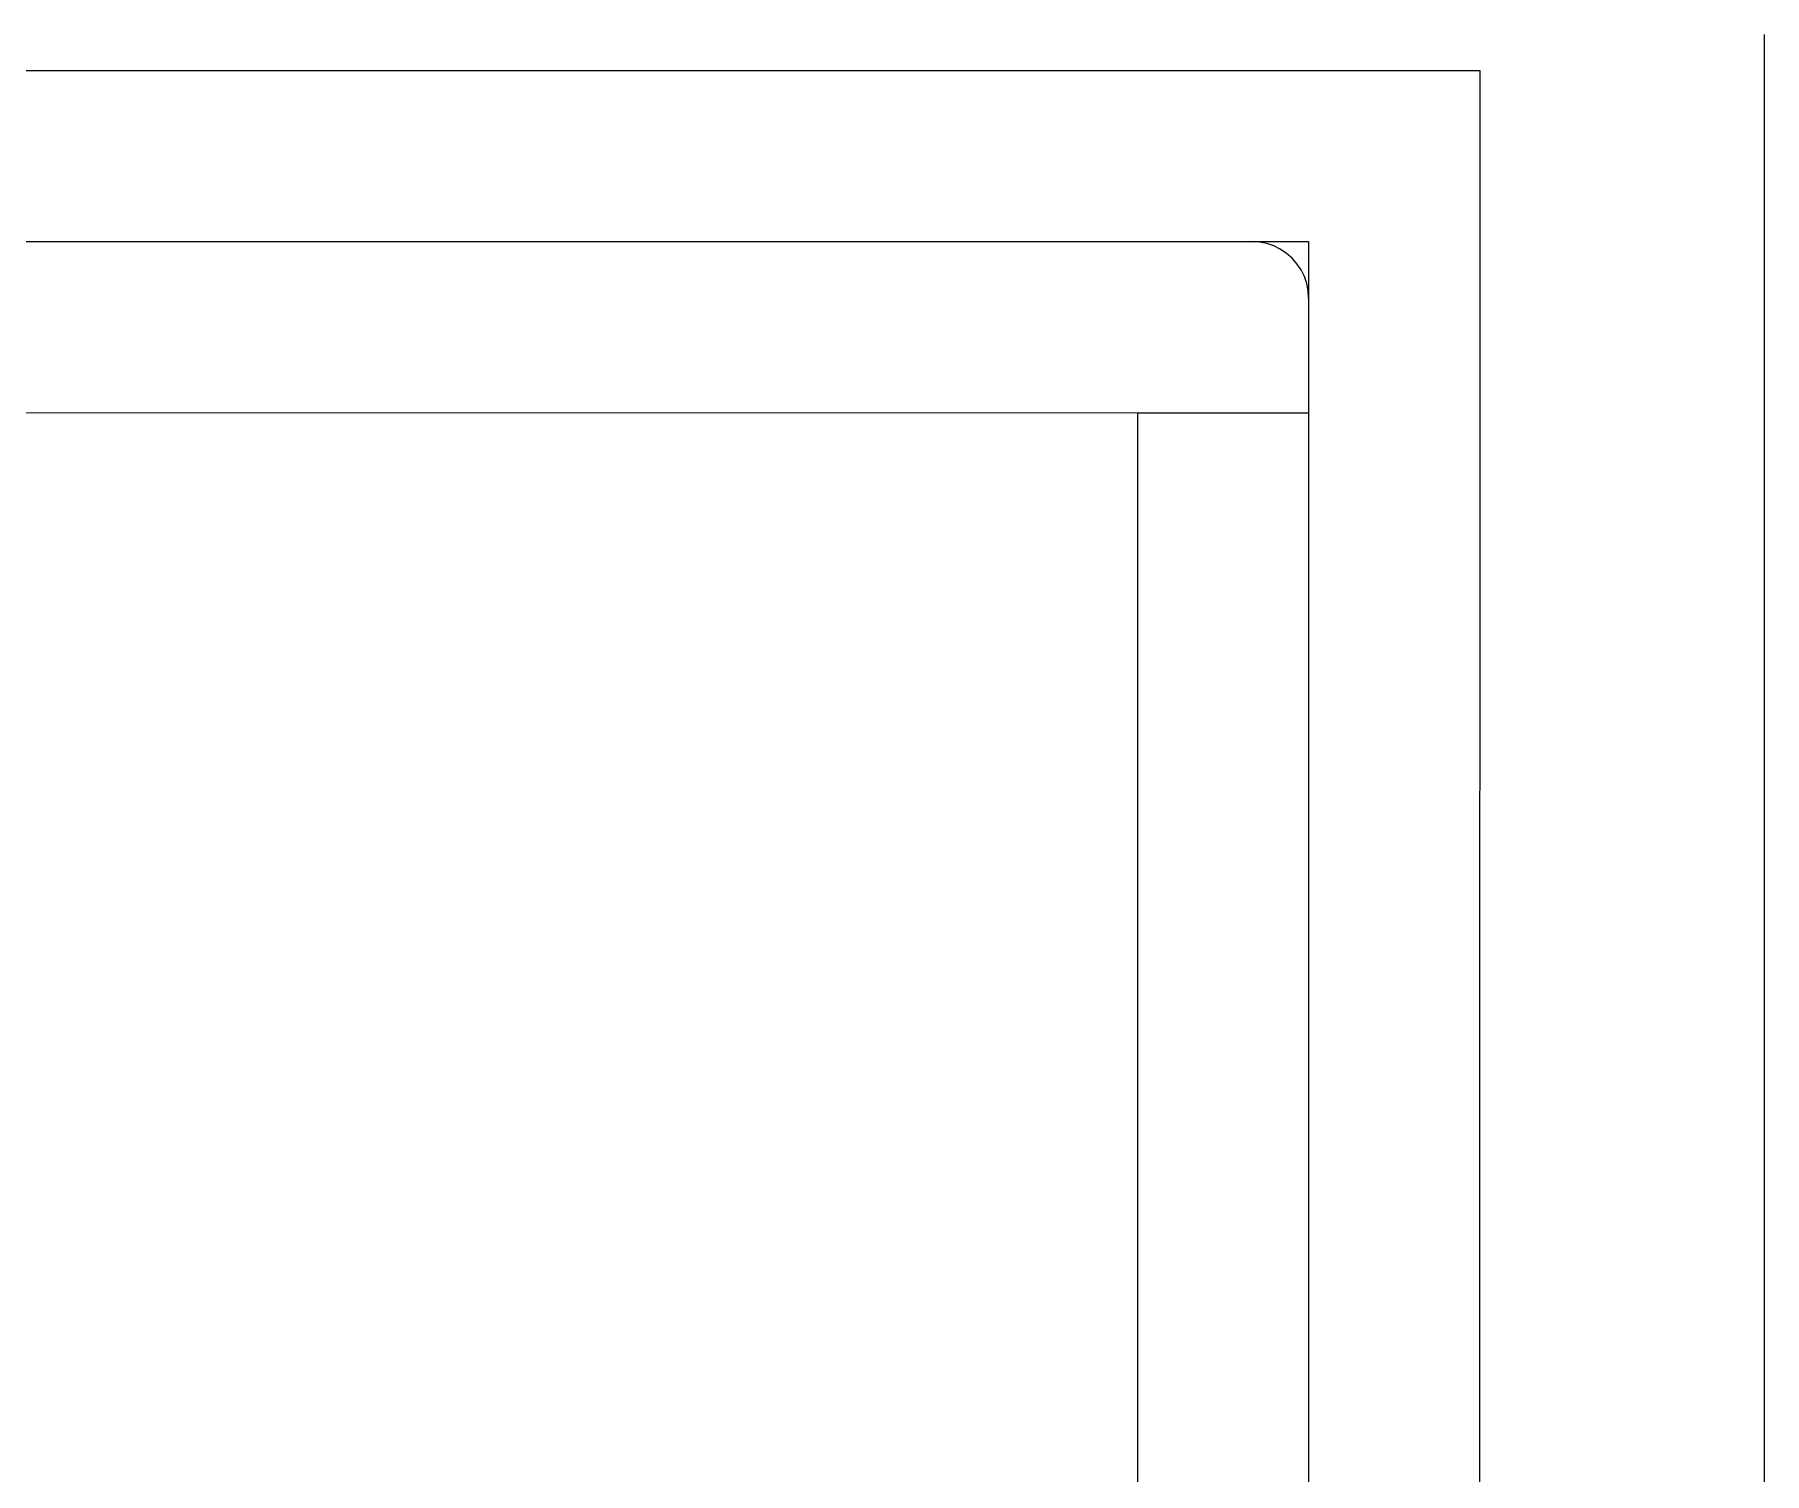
# Model space of a CAD drawing. Header units: metres. Extents: x 294 to 1101, y -498 to -355.
# Drawn here: x 553.3297 to 553.5319, y -387.6537 to -387.4855 of the extents above; entities that cross this region are included whole.
import ezdxf

# ---------------------------------------------------------------- set-up
doc = ezdxf.new("R2010")
doc.units = ezdxf.units.M
doc.layers.add('fur', color=251, linetype='Continuous', lineweight=9)

# ---------------------------------------------------------------- blocks, each defined once
blk = doc.blocks.new('dfsdsf')
at = {"layer": 'fur'}
for p, q in [((144.4309, 54.79594), (144.43094, 54.41255)), ((144.4509, 54.77179), (144.45094, 54.43918)), ((144.4709, 54.75594), (144.47094, 54.45256)), ((144.47094, 54.45256), (144.74516, 54.45259)), ((144.47094, 54.45256), (144.47094, 54.43256)), ((144.451, 54.43831), (144.45094, 54.43918)), ((144.45094, 54.43918), (144.45094, 54.43256)), ((144.45117, 54.43746), (144.451, 54.43831)), ((144.45144, 54.43664), (144.45117, 54.43746)), ((144.45183, 54.43587), (144.45144, 54.43664)), ((144.45231, 54.43515), (144.45183, 54.43587)), ((144.45288, 54.43449), (144.45231, 54.43515)), ((144.45353, 54.43392), (144.45288, 54.43449)), ((144.45425, 54.43344), (144.45353, 54.43392)), ((144.45503, 54.43306), (144.45425, 54.43344)), ((144.45585, 54.43278), (144.45503, 54.43306)), ((144.45094, 54.43256), (144.45756, 54.43256)), ((144.4567, 54.43261), (144.45585, 54.43278)), ((144.45756, 54.43256), (144.4567, 54.43261)), ((144.45756, 54.43256), (144.47094, 54.43256)), ((144.47094, 54.43256), (144.63171, 54.43258)), ((144.43094, 54.41255), (144.63171, 54.41258)), ((144.63171, 54.37927), (144.42674, 54.37924))]:
    blk.add_line(p, q, dxfattribs=at)

msp = doc.modelspace()

# ---------------------------------------------------------------- block references
at = {"layer": 'fur', "xscale": -1, "rotation": 90}
msp.add_blockref('dfsdsf', (607.9112, -243.05876), dxfattribs=at)

doc.saveas('drawing.dxf')
